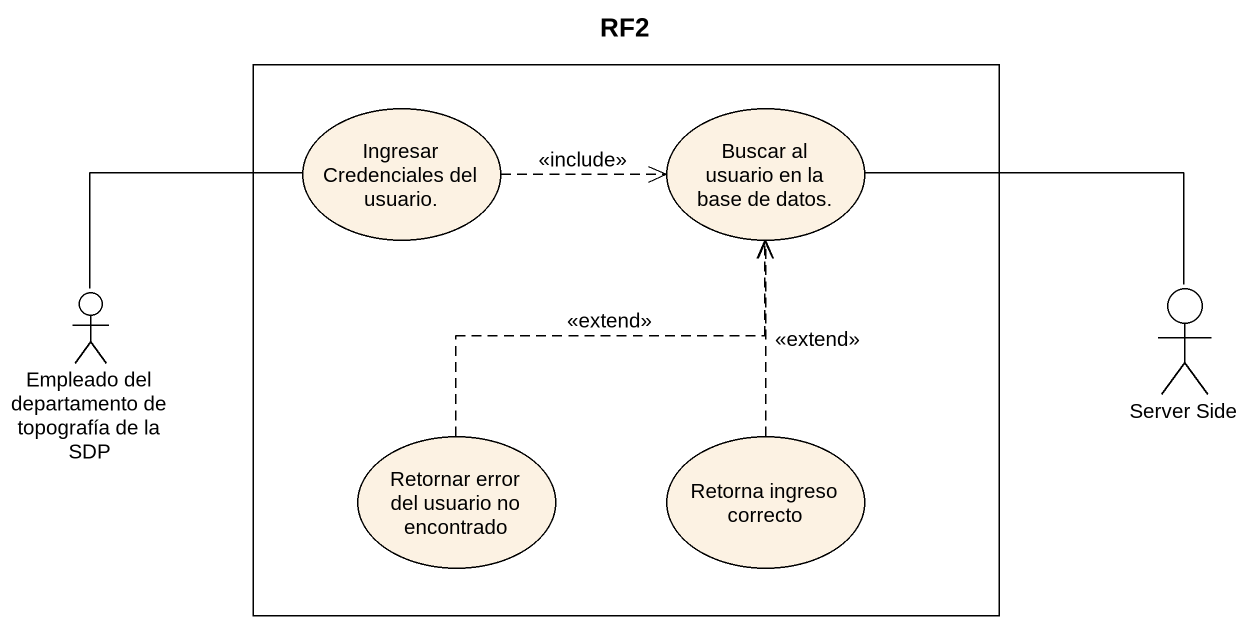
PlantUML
@startuml
title RF2
rectangle " " as rectangle1 {
  usecase "Ingresar Credenciales del usuario." as Ingresar_Credenciales_del
  usecase "Buscar al usuario en la base de datos." as Buscar_al_usuario_en_la
  usecase "Retornar error del usuario no encontrado" as Retornar_error_del_usuario
  usecase "Retorna ingreso correcto" as Retorna_ingreso_correcto
}
actor "Empleado del departamento de topografía de la SDP" as Empleado_del_departamento
actor "Server Side" as Server_Side
Ingresar_Credenciales_del .right.> Buscar_al_usuario_en_la : <<include>>
Empleado_del_departamento -up- Ingresar_Credenciales_del
Server_Side -left- Buscar_al_usuario_en_la
Retornar_error_del_usuario .up.> Buscar_al_usuario_en_la : <<extend>>
Retorna_ingreso_correcto .up.> Buscar_al_usuario_en_la : <<extend>>
@enduml
